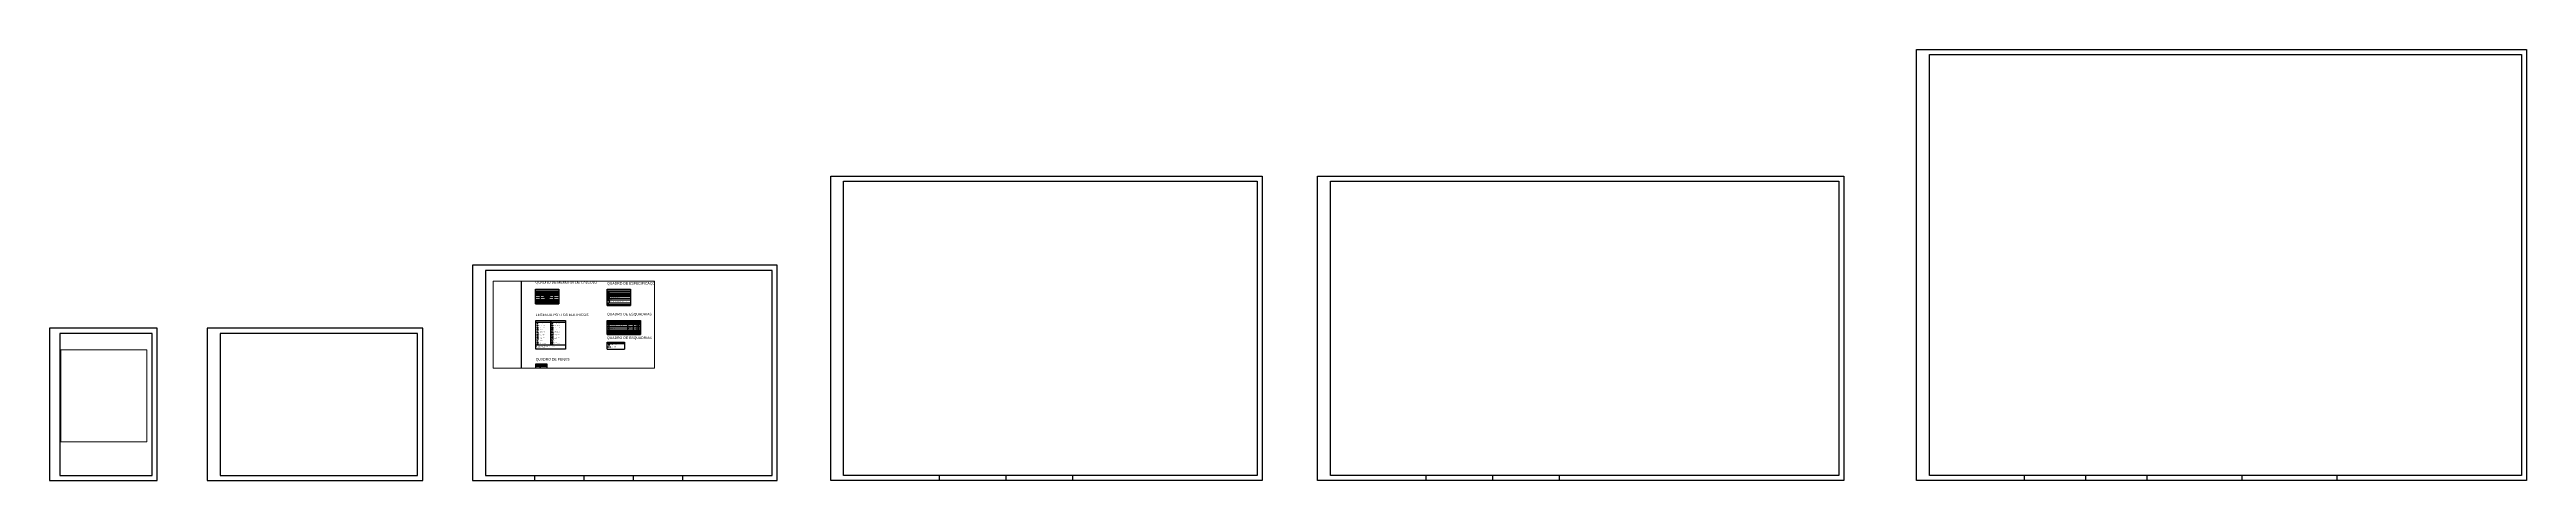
# Paper-space layout 'formatos' of a CAD drawing. Header units: centimetres. Extents: x 776 to 1259, y 51 to 135.
# The model-space entities are those that its viewports show. They can reach past a viewport. Long polylines and large blocks are cut down to what shows.
import ezdxf

# ---------------------------------------------------------------- set-up
doc = ezdxf.new("R2010")
doc.units = ezdxf.units.CM
doc.header["$LTSCALE"] = 4
doc.linetypes.add('HIDDEN', pattern=[9.525, 6.35, -3.175])
for name, color, linetype in [('01', 250, 'Continuous'), ('06', 7, 'Continuous'), ('A-CONSTRUIR', 10, 'Continuous'), ('A-DEMOLIR', 30, 'HIDDEN'), ('B-SIMBOLOS', 2, 'Continuous'), ('C-TEXTO-02', 2, 'Continuous')]:
    doc.layers.add(name, color=color, linetype=linetype)
for name, color, linetype, lineweight in [('C-PONTOS ELÉTRICOS NOVOS', 10, 'Continuous', 20), ('C-PTOS ELÉTRICOS EXISTENTES', 152, 'Continuous', 20), ('C-TEXTO-01', 2, 'Continuous', 20), ('C-TEXTO-03', 2, 'Continuous', 20)]:
    doc.layers.add(name, color=color, linetype=linetype, lineweight=lineweight)
doc.styles.add('Esc.100', font='ERASLGHT.TTF', dxfattribs={"height": 18})
doc.styles.add('Formato', font='ERASLGHT.TTF')
doc.styles.add('ROMANS', font='romans.shx')

# ---------------------------------------------------------------- blocks, each defined once
blk = doc.blocks.new('A2')
at = {"layer": '01'}
for p, q in [((864.22, 52.15), (864.22, 51.15)), ((873.82, 52.15), (873.82, 51.15)), ((883.42, 52.15), (883.42, 51.15)), ((893.02, 52.15), (893.02, 51.15))]:
    blk.add_line(p, q, dxfattribs=at)
blk.add_lwpolyline([(852.12, 51.15), (911.52, 51.15), (911.52, 93.15), (852.12, 93.15)], close=True, dxfattribs=at)
at = {"layer": '06'}
blk.add_lwpolyline([(854.62, 52.15), (910.52, 52.15), (910.52, 92.15), (854.62, 92.15)], close=True, dxfattribs=at)
blk = doc.blocks.new('A$C027B1E58')
at = {"ltscale": 1500}
for p, q in [((0, 11), (14, 11)), ((14, 21), (14, 1)), ((15, 21), (33, 11)), ((33, 10), (15, 0))]:
    blk.add_line(p, q, dxfattribs=at)
for centre, radius, start, end in [((15, 21), 0.757, 52.1929, 165.9827), ((15, 1), 0.757, 194.0173, 307.8071), ((33, 11), 0.604, 289.5602, 65.7023)]:
    blk.add_arc(centre, radius, start, end, dxfattribs=at)
blk = doc.blocks.new('A$C3B92430A')
at = {"ltscale": 1500}
h = blk.add_hatch(dxfattribs=at)
h.set_pattern_fill('ANSI31', color=256, scale=0.140625, angle=90, style=0)
h.set_pattern_definition([(45, (-3824.83487, -8207.239), (0.31571213, -0.31571213), [])])
h.paths.add_polyline_path([(33, 11, -0.319192), (33, 10), (15, 0, -0.541769), (14, 1), (14, 11)])
for p, q in [((0, 11), (14, 11)), ((14, 21), (14, 1)), ((14, 11), (33, 11)), ((15, 21), (33, 11)), ((33, 10), (15, 0))]:
    blk.add_line(p, q, dxfattribs=at)
for centre, radius, start, end in [((15, 21), 0.757, 52.1929, 165.9827), ((15, 1), 0.757, 194.0173, 307.8071), ((33, 11), 0.604, 289.5602, 65.7023)]:
    blk.add_arc(centre, radius, start, end, dxfattribs=at)
blk = doc.blocks.new('A$C1D6A29E9')
at = {"ltscale": 1500}
h = blk.add_hatch(dxfattribs=at)
h.set_pattern_fill('ANSI31', color=256, scale=3.75, angle=90, style=0)
h.set_pattern_definition([(135, (23096.56144, 2449.4974), (-0.331456304, -0.331456304), [])])
h.paths.add_polyline_path([(15, 21, 0.541769), (14, 21), (14, 1, 0.541769), (15, 0), (33, 10, 0.608295), (33, 11)])
for p, q in [((0, 11), (14, 11)), ((14, 21), (14, 1)), ((15, 21), (33, 11)), ((33, 10), (15, 0))]:
    blk.add_line(p, q, dxfattribs=at)
for centre, radius, start, end in [((15, 21), 0.757, 52.1929, 165.9827), ((15, 1), 0.757, 194.0173, 307.8071), ((33, 11), 0.604, 289.5602, 65.7023)]:
    blk.add_arc(centre, radius, start, end, dxfattribs=at)
blk = doc.blocks.new('A$C2CA535CB')
at = {"ltscale": 1500}
blk.add_line((0, 6), (14, 6), dxfattribs=at)
at = {"ltscale": 1500, "style": 'ROMANS'}
blk.add_text('S', height=16.9, rotation=270, dxfattribs=at).set_placement((14, 14))
blk = doc.blocks.new('A$C1F7E2205')
at = {"ltscale": 1500}
for p, q in [((0, 11), (14, 11)), ((14, 11), (32, 21)), ((32, 0), (14, 10)), ((33, 1), (33, 21))]:
    blk.add_line(p, q, dxfattribs=at)
for centre, radius, start, end in [((15, 11), 0.604, 109.5602, 245.7023), ((32, 21), 0.757, 14.0173, 127.8071), ((32, 1), 0.757, 232.1929, 345.9827)]:
    blk.add_arc(centre, radius, start, end, dxfattribs=at)
blk = doc.blocks.new('A$C39BC0832')
h = blk.add_hatch()
h.set_pattern_fill('ANSI31', color=256, scale=5, style=0)
h.set_pattern_definition([(45, (14.0625, 8.23295), (-0.441942, 0.441942), [])])
h.paths.add_polyline_path([(31, 8, 1), (14, 8, 1)])
at = {"ltscale": 1500}
blk.add_line((0, 8), (14, 8), dxfattribs=at)
blk.add_circle((22, 8), 8.23, dxfattribs=at)
blk = doc.blocks.new('A$C246C26BC')
at = {"ltscale": 1500}
blk.add_line((0, 7), (14, 7), dxfattribs=at)
for p, q in [((14, 0), (14, 15)), ((14, 15), (25, 15)), ((25, 0), (14, 0)), ((25, 15), (25, 0))]:
    blk.add_line(p, q)
blk = doc.blocks.new('A$C53484016')
at = {"ltscale": 1500}
blk.add_line((0, 26), (14, 26), dxfattribs=at)
at = {"ltscale": 1500, "style": 'ROMANS'}
blk.add_text('S*', height=16.9, rotation=270, dxfattribs=at).set_placement((14, 34))
blk = doc.blocks.new('A$C7AC4600A')
at = {"ltscale": 1500}
for p, q in [((19, 3), (1, 13)), ((2, 14), (19, 24)), ((20, 3), (20, 23))]:
    blk.add_line(p, q, dxfattribs=at)
blk.add_circle((13, 13), 13.2, dxfattribs=at)
for centre, radius, start, end in [((2, 13), 0.604, 109.5602, 245.7023), ((19, 23), 0.757, 14.0173, 127.8071), ((19, 3), 0.757, 232.1929, 345.9827)]:
    blk.add_arc(centre, radius, start, end, dxfattribs=at)
blk = doc.blocks.new('A$C51ED071F')
h = blk.add_hatch()
h.set_pattern_fill('ANSI31', color=256, scale=3.75, angle=90, style=0)
h.set_pattern_definition([(135, (14.06246, 8.23294), (-0.331456, -0.331456), [])])
h.paths.add_polyline_path([(14, 8), (31, 8, 1)])
at = {"ltscale": 1500}
blk.add_line((0, 8), (14, 8), dxfattribs=at)
blk.add_line((14, 8), (31, 8))
blk.add_circle((22, 8), 8.23, dxfattribs=at)
blk = doc.blocks.new('A$C242A77CC')
at = {"ltscale": 1500}
h = blk.add_hatch(dxfattribs=at)
h.set_pattern_fill('ANSI31', color=256, scale=5, style=0)
h.set_pattern_definition([(45, (14.4637, 10.6914), (-0.441942, 0.441942), [])])
h.paths.add_polyline_path([(33, 21, 0.541769), (32, 21), (14, 11, 0.30607), (14, 11), (33, 11)])
for p, q in [((0, 11), (14, 11)), ((14, 11), (32, 21)), ((33, 11), (14, 11)), ((32, 0), (14, 10)), ((33, 1), (33, 21))]:
    blk.add_line(p, q, dxfattribs=at)
for centre, radius, start, end in [((15, 11), 0.604, 109.5602, 245.7023), ((32, 21), 0.757, 14.0173, 127.8071), ((32, 1), 0.757, 232.1929, 345.9827)]:
    blk.add_arc(centre, radius, start, end, dxfattribs=at)
blk = doc.blocks.new('A$C38426A84')
at = {"ltscale": 1500}
blk.add_line((0, 8), (14, 8), dxfattribs=at)
blk.add_circle((22, 8), 8.23, dxfattribs=at)
blk = doc.blocks.new('AR CONDICIONADO')
at = {"layer": 'C-PONTOS ELÉTRICOS NOVOS'}
for p, q in [((34721, -10055), (34735, -10055)), ((34735, -10047), (34750, -10062)), ((34750, -10047), (34735, -10062))]:
    blk.add_line(p, q, dxfattribs=at)
blk.add_lwpolyline([(34735, -10047), (34750, -10047), (34750, -10062), (34735, -10062)], close=True, dxfattribs=at)
blk = doc.blocks.new('A$C3DCD56C6')
at = {"layer": 'C-PTOS ELÉTRICOS EXISTENTES'}
for p, q in [((0, 0), (8, 0)), ((8, 4), (17, -4)), ((17, 4), (8, -4))]:
    blk.add_line(p, q, dxfattribs=at)
blk.add_lwpolyline([(8, 4), (17, 4), (17, -4), (8, -4)], close=True, dxfattribs=at)

msp = doc.modelspace()

# ---------------------------------------------------------------- hatches: boundary and pattern name
at = {"layer": 'A-CONSTRUIR'}
msp.add_hatch(color=256, dxfattribs=at).paths.add_polyline_path([(34986.149, 23575.228), (34886.149, 23575.228), (34886.149, 23560.228), (34986.149, 23560.228)])

# ---------------------------------------------------------------- linework, layer by layer
at = {"layer": 'A-DEMOLIR'}
for p, q in [((34886.149, 23655.649), (34986.149, 23655.649)), ((34886.149, 23655.649), (34886.149, 23640.649)), ((34886.149, 23640.649), (34986.149, 23640.649)), ((34986.149, 23655.649), (34986.149, 23640.649))]:
    msp.add_line(p, q, dxfattribs=at)
at = {"layer": 'B-SIMBOLOS'}
for p, q in [((30987.977, 26635.811), (32237.844, 26635.811)), ((30987.977, 25842.477), (30987.977, 26635.811)), ((32237.844, 26635.811), (32237.844, 25842.477)), ((34841.355, 26635.811), (36091.222, 26635.811)), ((34841.355, 25755.811), (34841.355, 26635.811)), ((36091.222, 26635.811), (36091.222, 25755.811)), ((30987.977, 26549.144), (32237.844, 26549.144)), ((30987.977, 26489.144), (32237.844, 26489.144)), ((30987.977, 26429.144), (32237.844, 26429.144)), ((30987.977, 26369.144), (32237.844, 26369.144)), ((30987.977, 26309.144), (32237.844, 26309.144)), ((30987.977, 26209.144), (32237.844, 26209.144)), ((30987.977, 26109.144), (32237.844, 26109.144)), ((30987.977, 26049.144), (32237.844, 26049.144)), ((30987.977, 25989.144), (32237.844, 25989.144)), ((30987.977, 25929.144), (32237.844, 25929.144)), ((30987.977, 25842.477), (32237.844, 25842.477)), ((31254.644, 26049.144), (31254.644, 26549.144)), ((31971.177, 26049.144), (31971.177, 26549.144)), ((34841.355, 26549.144), (36091.222, 26549.144)), ((34841.355, 26489.144), (36091.222, 26489.144)), ((34841.355, 26402.477), (36091.222, 26402.477)), ((34841.355, 26342.477), (36091.222, 26342.477)), ((34841.355, 26255.811), (36091.222, 26255.811)), ((34841.355, 26149.144), (36091.222, 26149.144)), ((34841.355, 26062.477), (36091.222, 26062.477)), ((34841.355, 25902.477), (36091.222, 25902.477)), ((34841.355, 25815.811), (36091.222, 25815.811)), ((34841.355, 25755.811), (36091.222, 25755.811)), ((34841.355, 25755.811), (36091.222, 25755.811)), ((34940.604, 26549.144), (34940.604, 26489.144)), ((34940.604, 26402.477), (34940.604, 26342.477)), ((34940.604, 26255.811), (34940.604, 26149.144)), ((34940.604, 26062.477), (34940.604, 25902.477)), ((34940.604, 25815.811), (34940.604, 25755.811)), ((31009.015, 24948.127), (31809.412, 24948.127)), ((31009.015, 23650.638), (31009.015, 24948.127)), ((31009.015, 24861.461), (31809.412, 24861.461)), ((31809.412, 24948.127), (31809.412, 23650.638)), ((31809.412, 24948.127), (32609.809, 24948.127)), ((31809.412, 23650.638), (31809.412, 24948.127)), ((31809.412, 24861.461), (32609.809, 24861.461)), ((32609.809, 24948.127), (32609.809, 23650.638)), ((34841.355, 24948.127), (36631.893, 24948.127)), ((34841.355, 24197.112), (34841.355, 24948.127)), ((34841.355, 24883.127), (36631.893, 24883.127)), ((34841.355, 24818.127), (36631.892, 24818.127)), ((34841.355, 24757.195), (36631.892, 24757.195)), ((34841.355, 24656.886), (36631.892, 24656.886)), ((34841.355, 24556.577), (36631.892, 24556.577)), ((34841.355, 24456.268), (36631.892, 24456.268)), ((34841.355, 24456.268), (36631.892, 24456.268)), ((34841.355, 24391.268), (36631.892, 24391.268)), ((34841.355, 24335.145), (36631.892, 24335.145)), ((34841.355, 24266.128), (36631.892, 24266.128)), ((34841.355, 24197.112), (36631.893, 24197.112)), ((34841.355, 24197.112), (36631.892, 24197.112)), ((34943.672, 24456.268), (34943.672, 24818.127)), ((34943.672, 24197.112), (34943.672, 24391.268)), ((35941.807, 24456.268), (35941.807, 24818.127)), ((35941.807, 24197.112), (35941.807, 24391.268)), ((36245.628, 24456.268), (36245.628, 24818.127)), ((36245.628, 24197.112), (36245.628, 24391.268)), ((36444.186, 24456.268), (36444.186, 24818.127)), ((36444.186, 24197.112), (36444.186, 24391.268)), ((36534.093, 24456.268), (36534.093, 24818.127)), ((36534.093, 24197.112), (36534.093, 24391.268)), ((36631.893, 24948.127), (36631.893, 24197.112)), ((31006.185, 22054.008), (31006.185, 22621.385)), ((31006.185, 22621.385), (31597.67, 22621.385)), ((31009.015, 23650.638), (31809.412, 23650.638)), ((31009.015, 23650.638), (31809.412, 23650.638)), ((31597.67, 22621.385), (31597.67, 22054.008)), ((31809.412, 23650.638), (32609.809, 23650.638)), ((31809.412, 23650.638), (32609.809, 23650.638)), ((34841.355, 23783.327), (35778.755, 23783.327)), ((34841.355, 23413.327), (34841.355, 23783.327)), ((34841.355, 23718.327), (35778.755, 23718.327)), ((34841.355, 23413.327), (35778.755, 23413.327)), ((35778.755, 23783.327), (35778.755, 23413.327)), ((31006.185, 22552.705), (31244.084, 22552.705)), ((31006.185, 22484.025), (31244.084, 22484.025)), ((31244.084, 22552.705), (31244.084, 22054.008)), ((31244.084, 22552.705), (31597.67, 22552.705)), ((31244.084, 22054.008), (31244.084, 22552.705)), ((31244.084, 22484.025), (31597.67, 22484.025))]:
    msp.add_line(p, q, dxfattribs=at)
for points in [[(34933.569, 25785.834), (34890.813, 25811.047), (34848.057, 25785.834), (34890.813, 25760.621), (34933.569, 25785.834)], [(34934.528, 25857.825), (34891.772, 25883.038), (34849.017, 25857.825), (34891.772, 25832.612), (34934.528, 25857.825)], [(34889.444, 26131.21), (34917.38, 26087.782), (34861.507, 26087.782), (34889.444, 26131.21)], [(34890.705, 26050.809), (34918.641, 26007.381), (34862.768, 26007.381), (34890.705, 26050.809)]]:
    msp.add_lwpolyline(points, dxfattribs=at)
for points in [[(34913.413, 26244.838), (34865.474, 26244.838), (34865.474, 26196.898), (34913.413, 26196.898)], [(34918.813, 26322.724), (34870.874, 26322.724), (34870.874, 26274.784), (34918.813, 26274.784)], [(31009.015, 23650.638), (32609.809, 23650.638), (32609.809, 23413.327), (31009.015, 23413.327)]]:
    msp.add_lwpolyline(points, close=True, dxfattribs=at)
for centre in [(34889.444, 26372.8), (34894.844, 26448.52)]:
    msp.add_circle(centre, 23.97, dxfattribs=at)
at = {"layer": 'C-TEXTO-01'}
for p, q in [((31788.456, 26261.944), (31437.365, 26261.944)), ((31735.123, 26161.944), (31490.698, 26161.944))]:
    msp.add_line(p, q, dxfattribs=at)
at = {"layer": 'DEFPOINTS'}
for p, q in [((34886.149, 23575.228), (34886.149, 23560.228)), ((34886.149, 23496.767), (34886.149, 23481.767)), ((34986.149, 23575.228), (34986.149, 23560.228)), ((34986.149, 23496.767), (34986.149, 23481.767))]:
    msp.add_line(p, q, dxfattribs=at)
at = {"layer": 'DEFPOINTS', "color": 9}
msp.add_lwpolyline([(30244.078, 28044.403), (37779.126, 28044.403), (37779.126, 21748.513), (30244.078, 21748.513)], close=True, dxfattribs=at)

# ---------------------------------------------------------------- block references
at = {"layer": 'C-PONTOS ELÉTRICOS NOVOS'}
for name, p, xscale, yscale, zscale in [('A$C1D6A29E9', (31863.255, 24548.056), 2.399999999994179, 2.399999999994179, 2.399999999994179), ('A$C39BC0832', (31863.442, 24104.024), 2.399999999994179, 2.399999999994179, 2.399999999994179), ('A$C51ED071F', (31863.442, 24013.612), 2.399999999994179, 2.399999999994179, 2.399999999994179), ('A$C027B1E58', (31863.825, 24751.031), 2.399999999994179, 2.399999999994179, 2.399999999994179), ('A$C3B92430A', (31863.825, 24656.409), 2.399999999994179, 2.399999999994179, 2.399999999994179), ('A$C2CA535CB', (31863.831, 24375.767), 2.399999999994179, 2.399999999994179, 2.399999999994179), ('A$C53484016', (31863.975, 24243.629), 2.399999999994179, 2.399999999994179, 2.399999999994179), ('A$C242A77CC', (31864.37, 23931.122), 2.399999999994179, 2.399999999994179, 2.399999999994179), ('A$C1F7E2205', (31864.438, 24179.074), 2.399999999994179, 2.399999999994179, 2.399999999994179), ('A$C7AC4600A', (31877.23, 24451.492), 2.399999999994179, 2.399999999994179, 2.399999999994179), ('AR CONDICIONADO', (-48348.458, 46918.633), 2.309999999997672, 2.309999999997672, 2.309999999997672), ('A$C38426A84', (31861.78, 23759.549), 2.399999999994179, 2.399999999994179, 2.399999999994179), ('A$C246C26BC', (31865.615, 23848.166), 2.399999999994179, 2.399999999994179, 2.399999999994179)]:
    msp.add_blockref(name, p, dxfattribs=dict(at, xscale=xscale, yscale=yscale, zscale=zscale))
at = {"layer": 'C-PTOS ELÉTRICOS EXISTENTES'}
for name, p, xscale, yscale, zscale in [('A$C1D6A29E9', (31062.859, 24548.056), 2.399999999994179, 2.399999999994179, 2.399999999994179), ('A$C39BC0832', (31063.045, 24104.024), 2.399999999994179, 2.399999999994179, 2.399999999994179), ('A$C51ED071F', (31063.045, 24013.612), 2.399999999994179, 2.399999999994179, 2.399999999994179), ('A$C027B1E58', (31063.428, 24751.031), 2.399999999994179, 2.399999999994179, 2.399999999994179), ('A$C3B92430A', (31063.428, 24656.409), 2.399999999994179, 2.399999999994179, 2.399999999994179), ('A$C2CA535CB', (31063.434, 24375.767), 2.399999999994179, 2.399999999994179, 2.399999999994179), ('A$C53484016', (31063.578, 24243.629), 2.399999999994179, 2.399999999994179, 2.399999999994179), ('A$C242A77CC', (31063.973, 23931.122), 2.399999999994179, 2.399999999994179, 2.399999999994179), ('A$C1F7E2205', (31064.041, 24179.074), 2.399999999994179, 2.399999999994179, 2.399999999994179), ('A$C7AC4600A', (31076.833, 24451.492), 2.399999999994179, 2.399999999994179, 2.399999999994179), ('A$C38426A84', (31061.383, 23759.549), 2.399999999994179, 2.399999999994179, 2.399999999994179), ('A$C3DCD56C6', (31061.383, 23695.854), 4, 4, 4), ('A$C246C26BC', (31065.218, 23848.166), 2.399999999994179, 2.399999999994179, 2.399999999994179)]:
    msp.add_blockref(name, p, dxfattribs=dict(at, xscale=xscale, yscale=yscale, zscale=zscale))

# ---------------------------------------------------------------- texts
at = {"layer": 'B-SIMBOLOS', "style": 'Esc.100'}
for p in [(34874.816, 26364.835), (34874.816, 26212.903), (34874.816, 26012.334), (34877.211, 25775.717)]:
    msp.add_text('01', height=18, dxfattribs=at).set_placement(p)
at = {"layer": 'C-TEXTO-01', "style": 'Esc.100'}
for s, p in [('* ÁREA A DESCONTAR', (31016.58, 26009.367)), ('SOMATÓRIO', (31020.01, 25949.367)), ('A1', (31084.738, 26449.367)), ('A2*', (31084.738, 26389.367)), ('A3', (31084.738, 26329.367)), ('A4', (31084.738, 26269.367)), ('A5', (31084.738, 26169.367)), ('A6', (31084.738, 26069.367)), ('A1-A2+A3+A4+A5+A6', (31295.53, 25949.158)), ('P1', (34871.533, 24295.06)), ('P2', (34871.533, 24226.043)), ('J1', (34874.025, 24697.818)), ('J2', (34874.025, 24597.509)), ('J3', (34874.025, 24497.2))]:
    msp.add_text(s, height=18, dxfattribs=at).set_placement(p)
at = {"layer": 'C-TEXTO-01', "char_height": 18, "style": 'Esc.100'}
for s, insert, width, attachment_point in [('(1,20 x 7,40) x 2,20', (31612.91, 26290.528), 716.5336, 2), ('1,20 x 7,40*', (31612.91, 26410.528), 716.5336, 2), ('1,20 x 7,40', (31612.91, 26470.528), 716.5336, 2), ('1,20 x 7,40', (31612.91, 26350.528), 716.5336, 2), ('1,20 x 7,40', (31612.91, 26190.528), 716.5336, 2), ('1,20 x 7,40', (31612.91, 26090.528), 716.5336, 2), ('2', (31612.91, 26254.285), 716.5336, 2), ('2', (31613.779, 26154.285), 955.28603, 2), ('8,88', (32110.121, 26470.528), 142.42355, 2), ('8,88', (32110.121, 26350.528), 142.42355, 2), ('8,88', (32110.121, 26290.528), 142.42355, 2), ('8,88', (32110.121, 26190.528), 142.42355, 2), ('8,88', (32110.121, 26090.528), 142.42355, 2), ('8,88*', (32118.446, 26410.528), 142.42355, 2), ('ALVENARIA REVESTIDA C/ MONOCAPA QUARTZOLIT ACABAMENTO RASPADO COR BRANCO C/ FRISOS EM ALUMÍNIO ANODIZADO NATURAL COR PRETO PERFIL "U" 15x15mm', (34965.366, 26039.708), 1019.07616, 1), ('FORRO EM GESSO ACARTONADO EMASSADO E REVESTIDO COM PINTURA LÁTEX COR BRANCO NEVE SUVINIL OU EQUIVALENTE', (34965.366, 26233.041), 1019.07616, 1), ('PEDRA OURO PRETO', (34965.366, 26382.598), 1019.07616, 1), ('RODAPÉ EM CONCRETO NATURAL POLIDO CONCREFIT H=10cm', (34965.366, 25798.821), 1019.07616, 1), ('MADEIRA PARAJU MACIÇA', (34956.483, 24310.768), 985.32432, 1), ('MADEIRA PARAJU MACIÇA', (34956.483, 24241.752), 985.32432, 1), ('VENEZIANA EM ALUMÍNIO ANODIZADO COR PRETO + \\PALUMÍNIO ANODIZADO COR PRETO C/ VIDRO LISO INCOLOR E=6mm', (34966.44, 24747.683), 975.3668, 1), ('ALUMÍNIO ANODIZADO COR PRETO C/ VIDRO LISO INCOLOR E=6mm', (34966.44, 24624.837), 975.3668, 1), ('VENEZIANA EM VIDRO', (34966.44, 24524.528), 975.3668, 1), ('CORRER \\P4 FLS. (VENEZ.)  ', (35975.831, 24730.152), 269.79686, 1), ('CORRER \\P4 FLS. (VENEZ.) ', (35975.831, 24629.843), 269.79686, 1), ('GUILHOTINA ', (35975.831, 24524.65), 269.79686, 1), ('ABRIR', (36002.515, 24318.088), 243.11291, 1), ('CORRER', (36002.515, 24249.072), 243.11291, 1), ('220x290', (36285.052, 24248.929), 116.91038, 1), ('100x210', (36285.052, 24317.945), 116.91038, 1), ('400x90', (36291.232, 24615.308), 152.95407, 1), ('320x100', (36291.232, 24715.617), 152.95407, 1), ('120x90', (36291.232, 24514.999), 152.95407, 1), ('90', (36470.461, 24715.617), 63.63279, 1), ('90', (36470.461, 24615.308), 63.63279, 1), ('110', (36470.461, 24514.999), 63.63279, 1), ('-', (36485.603, 24317.945), 37.53575, 1), ('-', (36485.603, 24248.929), 37.53575, 1), ('02', (36566.085, 24715.617), 65.80776, 1), ('01', (36566.085, 24615.308), 65.80776, 1), ('01', (36566.085, 24514.999), 65.80776, 1), ('02', (36569.814, 24317.945), 62.07909, 1), ('01', (36569.814, 24248.929), 62.07909, 1), ('\\pxsm1;VERMELHO\\PAMARELO\\PVERDE\\PCYAN\\PAZUL\\PMAGENTA\\PCOR 08 \\PCOR 09\\PCOR 10\\PCOR 251\\PCOR 252\\PCOR 253\\PCOR 254', (31042.942, 22452.285), 165.33331, 1), ('01 - PRETO\\P02 - PRETO\\P03 - PRETO\\P04 - PRETO\\P01 - PRETO\\P06 - PRETO\\P01 - OBJECT COLOR\\P01 - OBJECT COLOR\\P01 - OBJECT COLOR\\P01 - PRETO\\P02 - PRETO\\P03 - PRETO\\P04 - PRETO', (31298.321, 22452.285), 243.70101, 1)]:
    msp.add_mtext(s, dxfattribs=dict(at, insert=insert, width=width, attachment_point=attachment_point))
at = {"layer": 'C-TEXTO-02', "style": 'Esc.100'}
for s, p in [('CÓD.', (34845.876, 24775.73)), ('CÓD.', (34845.876, 24352.695)), ('JANELAS', (34890.321, 24838.655)), ('PORTAS/ PORTÕES/ ALÇAPÕES ', (34892.451, 24409.176)), ('MATERIAL/ ACABAMENTO ', (34974.281, 24774.292)), ('MATERIAL/ ACABAMENTO ', (34974.281, 24351.257)), ('TIPO', (35969.948, 24777.13)), ('TIPO', (35969.948, 24351.257)), ('DIM. (cm)', (36261.487, 24351.257)), ('DIM. (cm)', (36265.842, 24777.13)), ('PEIT.', (36451.218, 24777.13)), ('PEIT.', (36452.251, 24351.257)), ('QTD.', (36542.161, 24351.257)), ('QTD.', (36543.741, 24777.13)), ('ALVENARIA A SER DEMOLIDA', (35017.944, 23639.812)), ('ALVENARIA A SER CONSTRUÍDA', (35017.944, 23559.391)), ('ALVENARIA A SER MANTIDA', (35017.944, 23480.93))]:
    msp.add_text(s, height=18, dxfattribs=at).set_placement(p)
at = {"layer": 'C-TEXTO-02', "char_height": 18, "attachment_point": 1, "style": 'Esc.100'}
for s, insert, width in [('BLOCO', (31062.593, 26535.255), 155.65662), ('CÁLCULO', (31560.426, 26540.407), 155.65662), ('ÁREA (m²)', (32043.15, 26540.407), 155.65662), ('CÓD.', (34849.089, 26539.783), 155.65662), ('TETOS', (34962.409, 26313.426), 155.65662), ('ESPECIFICAÇÃO', (34962.409, 26537.83), 155.65662), ('PISOS', (34962.409, 26458.817), 155.65662), ('PAREDES', (34962.409, 26117.542), 155.65662), ('RODAPÉS', (34962.409, 25878.529), 155.65662), ('TOMADA PISO', (31201.382, 24499.085), 607.4605), ('TOMADA DE TELEFONE', (31201.382, 24218.442), 607.4605), ('TOMADA DE TV A CABO', (31201.382, 24136.691), 607.4605), ('TOMADA BAIXA H= 30CM', (31201.952, 24796.683), 607.4605), ('TOMADA MÉDIA H= 90CM', (31201.952, 24702.06), 607.4605), ('TOMADA ALTA H= 150CM', (31201.952, 24593.707), 607.4605), ('TOMADA DE INTERNET', (31201.952, 24049.075), 607.4605), ('INTERRUPTOR H= 90CM', (31201.382, 24390.731), 607.4605), ('INTERRUPTOR H= 60CM', (31201.382, 24308.265), 607.4605), ('INTERFONE', (31201.952, 23970.87), 607.4605), ('TOMADA PISO', (32001.779, 24499.085), 608.0301), ('TOMADA DE TELEFONE', (32001.779, 24218.442), 608.0301), ('TOMADA DE TV A CABO', (32001.779, 24136.691), 608.03006), ('TOMADA BAIXA H= 30CM', (32002.349, 24796.683), 607.4605), ('TOMADA MÉDIA H= 90CM', (32002.349, 24702.06), 607.46053), ('TOMADA ALTA H= 150CM', (32002.349, 24593.707), 607.4605), ('TOMADA DE INTERNET', (32002.349, 24049.075), 607.46053), ('INTERRUPTOR H= 90CM', (32001.779, 24390.731), 608.03006), ('INTERRUPTOR H= 60CM', (32001.779, 24308.265), 608.03006), ('INTERFONE', (32002.349, 23970.87), 607.4605), ('{\\C2;^I\\P^INOTAS: \\P - O PROJETO LUMINOTÉCNICO SERÁ DESENVOLVIDO POR EMPRESA ESPECIALIZADA.\\P - OS PONTOS EXISTENTES A SEREM SUPRIMIDOS NÃO FORAM REPRESENTADOS.\\P - XXXXXXXXXXXXXXXXXXXXXXXXXXXXXX.\\P - XXXXXXXXXXXXXXXXXXXXXXXXXXXXXX.}', (31009.015, 23650.638), 1600.79395), ('AR CONDICIONADO H= 250CM', (31198.117, 23703.831), 607.4605), ('TRITURADOR', (31201.952, 23875.935), 607.4605), ('CAMPAINHA', (31201.952, 23790.637), 607.4605), ('AR CONDICIONADO H= 250CM', (31998.514, 23703.831), 611.29552), ('TRITURADOR', (32002.349, 23875.935), 607.46053), ('CAMPAINHA', (32002.349, 23790.637), 607.4605), ('COR PENA', (31032.591, 22524.07), 155.65662), ('ESPESSURA PENA', (31305.495, 22524.07), 380.7403)]:
    msp.add_mtext(s, dxfattribs=dict(at, insert=insert, width=width))
at = {"layer": 'C-TEXTO-03', "style": 'Esc.100'}
for s, p in [('QUADRO DE ESQUADRIAS', (34884.079, 24899.667)), ('LEGENDA DEMOLIÇÃO/ CONSTRUÇÃO', (34910.096, 23734.866))]:
    msp.add_text(s, height=25, dxfattribs=at).set_placement(p)
at = {"layer": 'C-TEXTO-03', "attachment_point": 1, "style": 'Esc.100'}
for s, insert, char_height, width in [('MEMÓRIA DE CÁLCULO', (31391.901, 26618.645), 25, 681.44063), ('QUADRO DE ESPECIFICAÇÕES', (35193.95, 26615.732), 25, 681.44063), ('ÁREA TOTAL CONSTRUÍDA = 888,88m²', (31027.238, 25909.478), 22, 681.44063), ('LEGENDA PONTOS ELÉTRICOS EXISTENTES: ', (31035.421, 24929.696), 25, 681.44063), ('LEGENDA PONTOS ELÉTRICOS NOVOS: ', (31835.818, 24929.696), 25, 681.44063), ('QUADRO DE PENAS', (31141.218, 22602.271), 25, 456.45151)]:
    msp.add_mtext(s, dxfattribs=dict(at, insert=insert, char_height=char_height, width=width))
at = {"layer": 'DEFPOINTS', "color": 9, "char_height": 135, "attachment_point": 7, "style": 'Formato'}
for s, insert in [('QUADRO DE MEMÓRIA DE CÁLCUL{\\fAvantGarde Bk BT|b0|i0|c0|p34;O }', (30991.322, 26905.908)), ('QUADRO DE ESPECIFICAÇÕES', (34839.141, 26843.708)), ('LEGENDA PONTOS ELÉTRICOS', (31001.466, 25193.734)), ('QUADRO DE ESQUADRIAS', (34833.806, 25193.734)), ('QUADRO DE ESQUADRIAS', (34833.806, 23919.281)), ('QUADRO DE PENAS', (31001.466, 22764.583))]:
    msp.add_mtext(s, dxfattribs=dict(at, insert=insert))

psp = doc.layouts.new('formatos')

# ---------------------------------------------------------------- linework, layer by layer
at = {"layer": '01'}
for p, q in [((949.83, 52.15), (949.83, 51.15)), ((962.83, 52.15), (962.83, 51.15)), ((975.83, 52.15), (975.83, 51.15)), ((1044.71, 52.15), (1044.71, 51.15)), ((1057.71, 52.15), (1057.71, 51.15)), ((1070.71, 52.15), (1070.71, 51.15))]:
    psp.add_line(p, q, dxfattribs=at)
at = {"layer": '01', "linetype": 'Continuous'}
for p, q in [((1161.36, 52.15), (1161.36, 51.15)), ((1173.31, 52.15), (1173.31, 51.15)), ((1185.26, 52.15), (1185.26, 51.15)), ((1203.76, 52.15), (1203.76, 51.15)), ((1222.26, 52.15), (1222.26, 51.15))]:
    psp.add_line(p, q, dxfattribs=at)
for points in [[(1140.36, 51.15), (1140.36, 135.25), (1259.26, 135.25), (1259.26, 51.15)], [(928.73, 110.55), (1012.83, 110.55), (1012.83, 51.15), (928.73, 51.15)], [(1023.61, 110.55), (1126.21, 110.55), (1126.21, 51.15), (1023.61, 51.15)]]:
    psp.add_lwpolyline(points, close=True, dxfattribs=at)
at = {"layer": '01'}
for points in [[(776.44, 51.15), (797.44, 51.15), (797.44, 80.85), (776.44, 80.85)], [(807.17, 51.15), (849.17, 51.15), (849.17, 80.85), (807.17, 80.85)]]:
    psp.add_lwpolyline(points, close=True, dxfattribs=at)
at = {"layer": '06', "linetype": 'Continuous'}
for points in [[(1142.86, 52.15), (1142.86, 134.25), (1258.26, 134.25), (1258.26, 52.15)], [(931.23, 52.15), (931.23, 109.55), (1011.83, 109.55), (1011.83, 52.15)], [(1026.11, 52.15), (1026.11, 109.55), (1125.21, 109.55), (1125.21, 52.15)]]:
    psp.add_lwpolyline(points, close=True, dxfattribs=at)
at = {"layer": '06'}
for points in [[(778.44, 52.15), (796.44, 52.15), (796.44, 79.85), (778.44, 79.85)], [(809.67, 52.15), (848.17, 52.15), (848.17, 79.85), (809.67, 79.85)]]:
    psp.add_lwpolyline(points, close=True, dxfattribs=at)

# ---------------------------------------------------------------- block references
at = {"layer": '01'}
psp.add_blockref('A2', (6.78, 0), dxfattribs=at)

# ---------------------------------------------------------------- viewports
at = {"layer": 'DEFPOINTS'}
psp.add_viewport(center=(878.64, 81.54), size=(31.5, 17), view_center_point=(33051.521, 24725.369), view_height=4683.06483, dxfattribs=at)
psp.add_viewport(center=(787.04, 67.7), size=(16.76, 17.95), view_center_point=(-5384.735, 70866.091), view_height=58818.56, status=3, dxfattribs=at)

doc.saveas('drawing.dxf')
